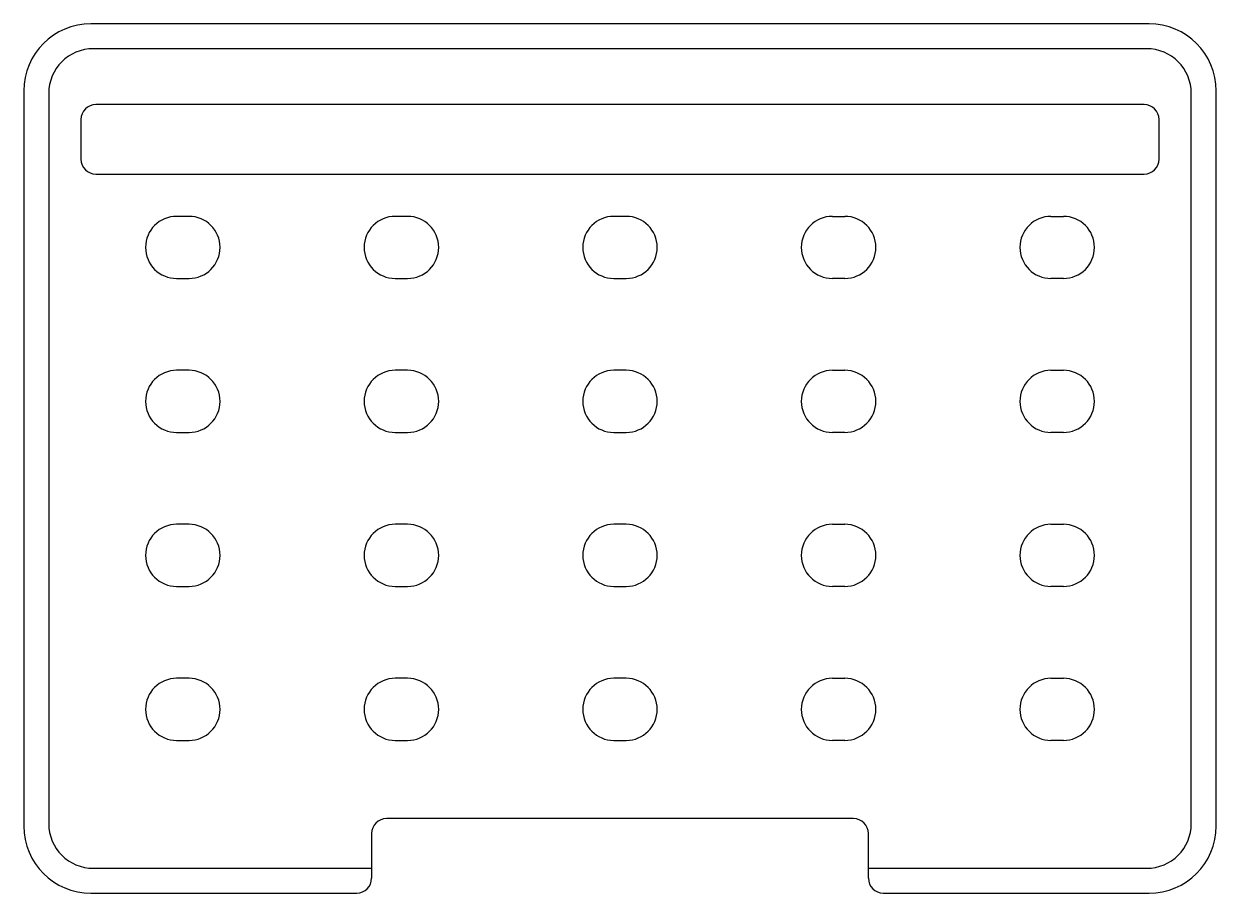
# Model space of a CAD drawing. Header units: millimetres. Extents: x -120 to 120, y -88 to 88.
import ezdxf

# ---------------------------------------------------------------- set-up
doc = ezdxf.new("R2010")
doc.units = ezdxf.units.MM
for name, color, linetype in [('material 2.0 pet-g', 7, 'Continuous'), ('profile', 2, 'Continuous'), ('slots', 4, 'Continuous')]:
    doc.layers.add(name, color=color, linetype=linetype)

msp = doc.modelspace()

# ---------------------------------------------------------------- linework, layer by layer
at = {"layer": 'material 2.0 pet-g'}
for p, q in [((106.5, 87.5), (-106.5, 87.5)), ((-120, 74), (-120, -74)), ((120, -74), (120, 74)), ((47, -72.5), (-47, -72.5)), ((-50, -75.5), (-50, -84.5)), ((50, -84.5), (50, -75.5)), ((-106.5, -87.5), (-53, -87.5)), ((53, -87.5), (106.5, -87.5))]:
    msp.add_line(p, q, dxfattribs=at)
for centre, radius, start, end in [((-106.5, 74), 13.5, 90, 180), ((106.5, 74), 13.5, 0, 90), ((-106.5, -74), 13.5, 180, 270), ((-47, -75.5), 3, 90, 180), ((47, -75.5), 3, 0, 90), ((106.5, -74), 13.5, 270, 0), ((-53, -84.5), 3, 270, 0), ((53, -84.5), 3, 180, 270)]:
    msp.add_arc(centre, radius, start, end, dxfattribs=at)
at = {"layer": 'profile'}
for p, q in [((106, 82.5), (-106, 82.5)), ((-115, 73.5), (-115, -73.5)), ((115, -73.5), (115, 73.5)), ((-106, -82.5), (-50, -82.5)), ((50, -82.5), (106, -82.5))]:
    msp.add_line(p, q, dxfattribs=at)
for centre, start, end in [((-106, 73.5), 90, 180), ((106, 73.5), 0, 90), ((-106, -73.5), 180, 270), ((106, -73.5), 270, 0)]:
    msp.add_arc(centre, 9, start, end, dxfattribs=at)
at = {"layer": 'slots'}
for p, q in [((105.5, 71.25), (-105.5, 71.25)), ((-108.5, 68.25), (-108.5, 60.25)), ((108.5, 60.25), (108.5, 68.25)), ((-105.5, 57.25), (105.5, 57.25)), ((-86.75, 48.75), (-89.25, 48.75)), ((-42.75, 48.75), (-45.25, 48.75)), ((1.25, 48.75), (-1.25, 48.75)), ((42.75, 48.75), (45.25, 48.75)), ((86.75, 48.75), (89.25, 48.75)), ((-89.25, 36.25), (-86.75, 36.25)), ((-45.25, 36.25), (-42.75, 36.25)), ((-1.25, 36.25), (1.25, 36.25)), ((45.25, 36.25), (42.75, 36.25)), ((89.25, 36.25), (86.75, 36.25)), ((-86.75, 17.75), (-89.25, 17.75)), ((-42.75, 17.75), (-45.25, 17.75)), ((1.25, 17.75), (-1.25, 17.75)), ((42.75, 17.75), (45.25, 17.75)), ((86.75, 17.75), (89.25, 17.75)), ((-89.25, 5.25), (-86.75, 5.25)), ((-45.25, 5.25), (-42.75, 5.25)), ((-1.25, 5.25), (1.25, 5.25)), ((45.25, 5.25), (42.75, 5.25)), ((89.25, 5.25), (86.75, 5.25)), ((-86.75, -13.25), (-89.25, -13.25)), ((-42.75, -13.25), (-45.25, -13.25)), ((1.25, -13.25), (-1.25, -13.25)), ((42.75, -13.25), (45.25, -13.25)), ((86.75, -13.25), (89.25, -13.25)), ((-89.25, -25.75), (-86.75, -25.75)), ((-45.25, -25.75), (-42.75, -25.75)), ((-1.25, -25.75), (1.25, -25.75)), ((45.25, -25.75), (42.75, -25.75)), ((89.25, -25.75), (86.75, -25.75)), ((-86.75, -44.25), (-89.25, -44.25)), ((-42.75, -44.25), (-45.25, -44.25)), ((1.25, -44.25), (-1.25, -44.25)), ((42.75, -44.25), (45.25, -44.25)), ((86.75, -44.25), (89.25, -44.25)), ((-89.25, -56.75), (-86.75, -56.75)), ((-45.25, -56.75), (-42.75, -56.75)), ((-1.25, -56.75), (1.25, -56.75)), ((45.25, -56.75), (42.75, -56.75)), ((89.25, -56.75), (86.75, -56.75))]:
    msp.add_line(p, q, dxfattribs=at)
for centre, radius, start, end in [((-105.5, 68.25), 3, 90, 180), ((105.5, 68.25), 3, 0, 90), ((-105.5, 60.25), 3, 180, 270), ((105.5, 60.25), 3, 270, 0), ((-89.25, 42.5), 6.25, 90, 270), ((-86.75, 42.5), 6.25, 270, 90), ((-45.25, 42.5), 6.25, 90, 270), ((-42.75, 42.5), 6.25, 270, 90), ((-1.25, 42.5), 6.25, 90, 270), ((1.25, 42.5), 6.25, 270, 90), ((42.75, 42.5), 6.25, 90, 270), ((45.25, 42.5), 6.25, 270, 90), ((86.75, 42.5), 6.25, 90, 270), ((89.25, 42.5), 6.25, 270, 90), ((-89.25, 11.5), 6.25, 90, 270), ((-86.75, 11.5), 6.25, 270, 90), ((-45.25, 11.5), 6.25, 90, 270), ((-42.75, 11.5), 6.25, 270, 90), ((-1.25, 11.5), 6.25, 90, 270), ((1.25, 11.5), 6.25, 270, 90), ((42.75, 11.5), 6.25, 90, 270), ((45.25, 11.5), 6.25, 270, 90), ((86.75, 11.5), 6.25, 90, 270), ((89.25, 11.5), 6.25, 270, 90), ((-89.25, -19.5), 6.25, 90, 270), ((-86.75, -19.5), 6.25, 270, 90), ((-45.25, -19.5), 6.25, 90, 270), ((-42.75, -19.5), 6.25, 270, 90), ((-1.25, -19.5), 6.25, 90, 270), ((1.25, -19.5), 6.25, 270, 90), ((42.75, -19.5), 6.25, 90, 270), ((45.25, -19.5), 6.25, 270, 90), ((86.75, -19.5), 6.25, 90, 270), ((89.25, -19.5), 6.25, 270, 90), ((-89.25, -50.5), 6.25, 90, 270), ((-86.75, -50.5), 6.25, 270, 90), ((-45.25, -50.5), 6.25, 90, 270), ((-42.75, -50.5), 6.25, 270, 90), ((-1.25, -50.5), 6.25, 90, 270), ((1.25, -50.5), 6.25, 270, 90), ((42.75, -50.5), 6.25, 90, 270), ((45.25, -50.5), 6.25, 270, 90), ((86.75, -50.5), 6.25, 90, 270), ((89.25, -50.5), 6.25, 270, 90)]:
    msp.add_arc(centre, radius, start, end, dxfattribs=at)

doc.saveas('drawing.dxf')
